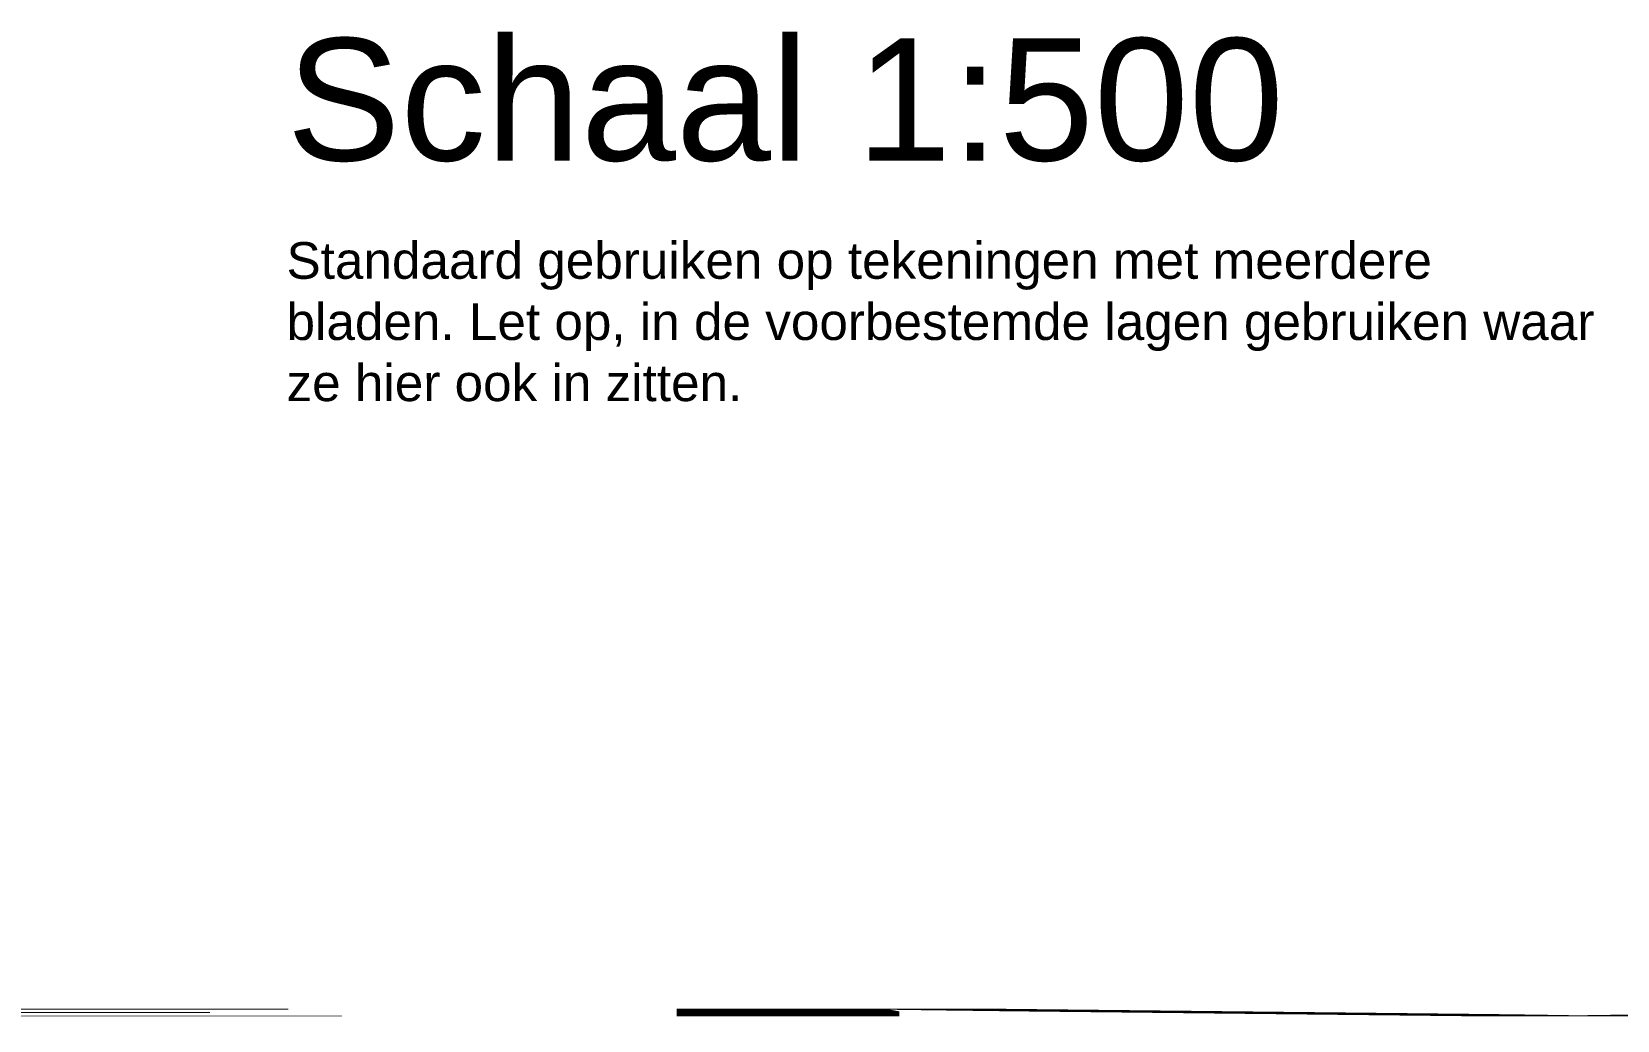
# Model space of a CAD drawing. Header units: metres. Extents: x 342 to 10732, y 11 to 2199.
# Drawn here: x 1535 to 2053, y 196 to 520 of the extents above; entities that cross this region are included whole.
import ezdxf
from ezdxf.enums import TextEntityAlignment as Align

# ---------------------------------------------------------------- set-up
doc = ezdxf.new("R2018")
doc.units = ezdxf.units.M
doc.linetypes.add('DASHED', pattern=[0.75, 0.5, -0.25])
doc.layers.add('Aansluiting LS K01', color=120, linetype='DASHED', lineweight=0)
doc.styles.get("Standard").update_dxf_attribs({"font": 'arial.ttf'})
doc.styles.add('TM-1.0', font='', dxfattribs={"height": 1})
doc.styles.get('TM-1.0').set_extended_font_data('Arial Nova Light')

# ---------------------------------------------------------------- blocks, each defined once
blk = doc.blocks.new('NIEUWE MOF')
at = {"lineweight": 30, "flags": 104}
blk.add_attdef('MOF_TEKST', text='', height=0.45, dxfattribs=at).set_placement((1, 1), align=Align.TOP_LEFT)

msp = doc.modelspace()

# ---------------------------------------------------------------- block references
at = {"layer": 'Aansluiting LS K01'}
ref = msp.add_blockref('NIEUWE MOF', (1089.31181, 200.0576), dxfattribs=dict(at, xscale=0.01907929692492871, yscale=7.280497433725941e-05, zscale=0.01907929692492871))
lines = msp.add_mtext('\\W262.0603;EM 150Al (was ????-??)', dxfattribs={"layer": '0', "insert": (1089.33426, 200.05766), "char_height": 2.5, "attachment_point": 1, "bg_fill": 3, "box_fill_scale": 1.5, "bg_fill_color": 256, "bg_fill_transparency": 0})
ref.add_attrib('MOF_TEKST', '', (1089.33426, 200.05766), dxfattribs={"flags": 104}).embed_mtext(lines)

# ---------------------------------------------------------------- texts
at = {"insert": (1617.89926, 517.48108), "char_height": 40, "attachment_point": 1, "style": 'TM-1.0'}
msp.add_mtext_dynamic_manual_height_columns('Schaal 1:500\\P{\\H0.3x;Standaard gebruiken op tekeningen met meerdere bladen. Let op, in de voorbestemde lagen gebruiken waar ze hier ook in zitten.}', width=428.1854386, gutter_width=23.74305, heights=[0], dxfattribs=at)

doc.saveas('drawing.dxf')
